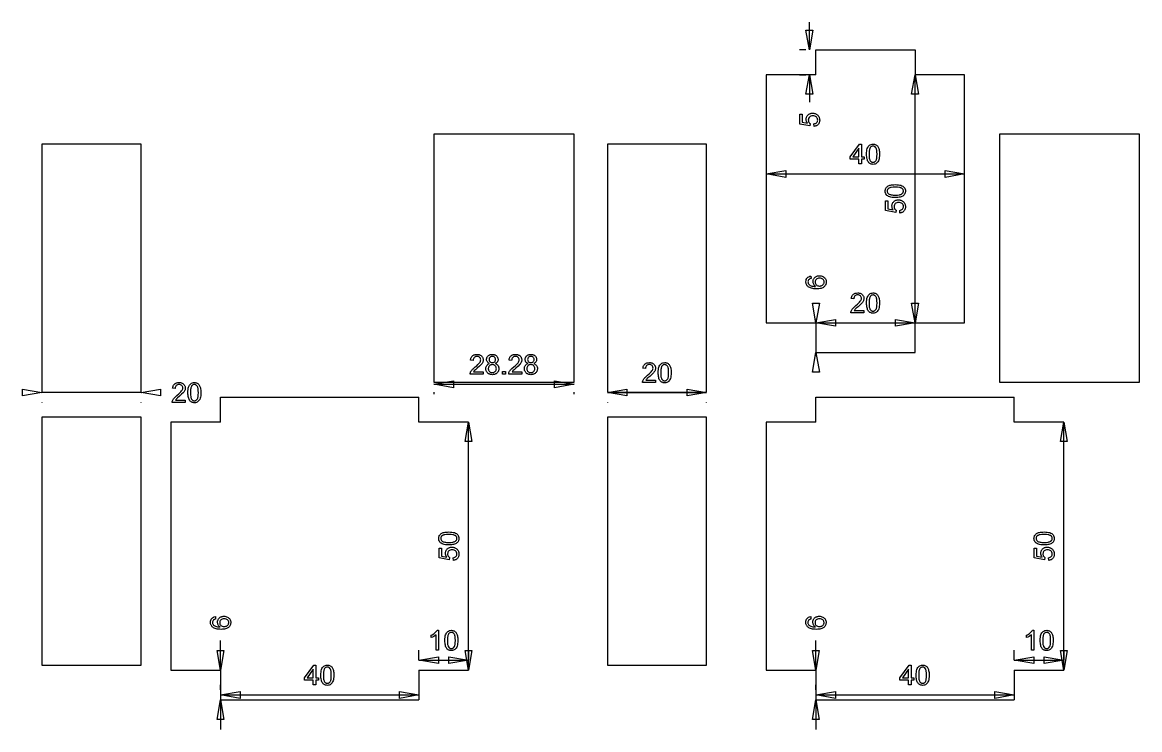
# Model space of a CAD drawing. Extents: x 0 to 410, y 20 to 291.
# Drawn here: x 0.1 to 225.3, y 148 to 290.5 of the extents above; entities that cross this region are included whole.
import ezdxf

# ---------------------------------------------------------------- set-up
doc = ezdxf.new("R2010")
doc.units = 0
doc.header["$LTSCALE"] = 10
doc.layers.add('Layer_1', color=7, linetype='CONTINUOUS')

msp = doc.modelspace()

# ---------------------------------------------------------------- linework, layer by layer
at = {"layer": 'Layer_1', "color": 7, "linetype": 'CONTINUOUS'}
for p, q in [((158.71, 285), (158.71, 290.55)), ((158, 285), (156.71, 285)), ((160, 280), (160, 285)), ((160, 285), (180, 285)), ((180, 285), (180, 280)), ((150, 280), (150, 230)), ((160, 280), (150, 280)), ((156.71, 280), (158, 280)), ((158.71, 280), (158.71, 274.45)), ((190, 280), (180, 280)), ((180, 230), (180, 280)), ((190, 230), (190, 280)), ((4, 266), (4, 216)), ((24, 266), (4, 266)), ((24, 216), (24, 266)), ((83, 268), (83, 218)), ((111.28, 268), (83, 268)), ((111.28, 218), (111.28, 268)), ((118, 266), (118, 216)), ((138, 266), (118, 266)), ((138, 216), (138, 266)), ((197, 268), (197, 218)), ((225.28, 268), (197, 268)), ((225.28, 218), (225.28, 268)), ((150, 260), (190, 260)), ((150, 230), (160, 230)), ((160, 230), (160, 224)), ((160, 230), (180, 230)), ((160.03, 230), (160.03, 230.63)), ((162.03, 230), (162, 230)), ((180, 230), (190, 230)), ((180, 224), (180, 230)), ((160, 224), (180, 224)), ((160.03, 224), (160.03, 223.37)), ((162, 224), (162.03, 224)), ((83, 218), (111.28, 218)), ((83, 217.61), (111.28, 217.61)), ((197, 218), (225.28, 218)), ((4, 215.94), (3.91, 215.94)), ((4, 216), (24, 216)), ((4, 214), (4, 213.94)), ((24, 215.94), (24.09, 215.94)), ((24, 213.94), (24, 214)), ((40, 210), (40, 215)), ((40, 215), (80, 215)), ((80, 210), (80, 215)), ((83, 216), (83, 215.61)), ((111.28, 215.61), (111.28, 216)), ((118, 216), (138, 216)), ((118, 215.96), (138, 215.96)), ((118, 214), (118, 213.96)), ((138, 213.96), (138, 214)), ((160, 210), (160, 215)), ((160, 215), (200, 215)), ((200, 210), (200, 215)), ((4, 211), (4, 161)), ((24, 211), (4, 211)), ((24, 161), (24, 211)), ((30, 210), (30, 160)), ((40, 210), (30, 210)), ((90, 210), (80, 210)), ((90, 160), (90, 210)), ((90, 160), (90, 210)), ((118, 211), (118, 161)), ((138, 211), (118, 211)), ((138, 161), (138, 211)), ((150, 210), (150, 160)), ((160, 210), (150, 210)), ((210, 210), (200, 210)), ((210, 160), (210, 210)), ((210, 160), (210, 210)), ((40, 160), (40, 166)), ((160, 160), (160, 166)), ((80, 162), (80, 164)), ((90, 164), (90, 162)), ((200, 162), (200, 164)), ((210, 164), (210, 162)), ((4, 161), (24, 161)), ((30, 160), (40, 160)), ((40, 160), (40, 154)), ((80, 162), (90, 162)), ((80, 160), (90, 160)), ((80, 160), (80, 154)), ((118, 161), (138, 161)), ((150, 160), (160, 160)), ((160, 160), (160, 154)), ((200, 162), (210, 162)), ((200, 160), (210, 160)), ((200, 160), (200, 154)), ((40, 156), (40, 157)), ((80, 157), (80, 156)), ((160, 156), (160, 157)), ((200, 157), (200, 156)), ((40, 155), (80, 155)), ((40, 154), (80, 154)), ((40, 154), (40, 148)), ((160, 155), (200, 155)), ((160, 154), (200, 154)), ((160, 154), (160, 148))]:
    msp.add_line(p, q, dxfattribs=at)
at = {"layer": 'Layer_1', "color": 7, "linetype": 'CONTINUOUS', "flags": 128}
for points in [[(158.71, 285), (158.02, 288.94), (159.41, 288.94), (158.71, 285)], [(158.71, 280), (159.41, 276.06), (158.02, 276.06), (158.71, 280)], [(180, 280), (180.69, 276.06), (179.31, 276.06), (180, 280)], [(159.66, 269.58), (159.62, 270.09), (159.8, 270.13), (159.95, 270.19), (160.08, 270.26), (160.19, 270.36), (160.27, 270.47), (160.33, 270.59), (160.36, 270.72), (160.38, 270.86), (160.36, 271.03), (160.31, 271.19), (160.23, 271.33), (160.11, 271.46), (159.96, 271.57), (159.8, 271.65), (159.61, 271.69), (159.4, 271.71), (159.2, 271.69), (159.02, 271.65), (158.87, 271.58), (158.74, 271.47), (158.63, 271.35), (158.55, 271.2), (158.51, 271.04), (158.49, 270.85), (158.5, 270.74), (158.52, 270.63), (158.55, 270.52), (158.6, 270.43), (158.66, 270.34), (158.73, 270.26), (158.8, 270.19), (158.88, 270.13), (158.82, 269.67), (156.77, 270.05), (156.77, 272.04), (157.24, 272.04), (157.24, 270.45), (158.31, 270.23), (158.2, 270.41), (158.12, 270.6), (158.08, 270.79), (158.06, 270.99), (158.07, 271.11), (158.08, 271.24), (158.11, 271.36), (158.15, 271.47), (158.2, 271.58), (158.26, 271.68), (158.34, 271.78), (158.42, 271.87), (158.52, 271.95), (158.62, 272.03), (158.72, 272.09), (158.84, 272.14), (158.96, 272.18), (159.08, 272.21), (159.22, 272.22), (159.36, 272.23), (159.49, 272.23), (159.62, 272.21), (159.74, 272.19), (159.86, 272.15), (159.98, 272.11), (160.09, 272.05), (160.19, 271.99), (160.29, 271.91), (160.41, 271.81), (160.51, 271.7), (160.59, 271.59), (160.66, 271.46), (160.71, 271.32), (160.75, 271.18), (160.77, 271.03), (160.78, 270.86), (160.76, 270.6), (160.74, 270.48), (160.7, 270.37), (160.66, 270.26), (160.61, 270.16), (160.55, 270.06), (160.47, 269.97), (160.4, 269.89), (160.31, 269.82), (160.22, 269.75), (160.12, 269.7), (160.01, 269.66), (159.9, 269.62), (159.79, 269.59), (159.66, 269.58)], [(168.7, 262), (168.7, 262.96), (166.96, 262.96), (166.96, 263.41), (168.79, 266), (169.19, 266), (169.19, 263.41), (169.73, 263.41), (169.73, 262.96), (169.19, 262.96), (169.19, 262), (168.7, 262)], [(170.23, 263.97), (170.24, 264.31), (170.27, 264.61), (170.31, 264.88), (170.38, 265.11), (170.46, 265.32), (170.56, 265.5), (170.68, 265.65), (170.81, 265.78), (170.96, 265.88), (171.14, 265.96), (171.33, 266), (171.54, 266.02), (171.69, 266.01), (171.84, 265.98), (171.97, 265.94), (172.1, 265.89), (172.22, 265.81), (172.32, 265.73), (172.42, 265.63), (172.5, 265.51), (172.58, 265.38), (172.64, 265.24), (172.7, 265.09), (172.75, 264.92), (172.79, 264.73), (172.82, 264.51), (172.83, 264.25), (172.84, 263.97), (172.83, 263.64), (172.8, 263.34), (172.76, 263.07), (172.7, 262.84), (172.61, 262.63), (172.52, 262.45), (172.4, 262.3), (172.26, 262.17), (172.11, 262.06), (171.94, 261.99), (171.75, 261.95), (171.54, 261.93), (171.4, 261.94), (171.26, 261.96), (171.14, 261.99), (171.02, 262.04), (170.91, 262.09), (170.81, 262.17), (170.71, 262.25), (170.63, 262.35), (170.53, 262.48), (170.45, 262.64), (170.39, 262.81), (170.33, 263), (170.29, 263.22), (170.26, 263.45), (170.24, 263.7), (170.23, 263.97)], [(168.7, 263.41), (168.7, 265.21), (167.45, 263.41), (168.7, 263.41)], [(170.74, 263.97), (170.75, 263.52), (170.79, 263.15), (170.83, 263), (170.87, 262.87), (170.91, 262.75), (170.97, 262.66), (171.09, 262.52), (171.16, 262.46), (171.22, 262.42), (171.3, 262.38), (171.37, 262.36), (171.45, 262.34), (171.54, 262.34), (171.62, 262.34), (171.7, 262.36), (171.77, 262.38), (171.85, 262.42), (171.92, 262.46), (171.98, 262.52), (172.11, 262.66), (172.16, 262.76), (172.21, 262.87), (172.25, 263), (172.28, 263.15), (172.32, 263.52), (172.34, 263.97), (172.32, 264.43), (172.28, 264.79), (172.25, 264.95), (172.21, 265.08), (172.16, 265.19), (172.11, 265.29), (171.98, 265.43), (171.92, 265.48), (171.85, 265.53), (171.77, 265.56), (171.7, 265.59), (171.61, 265.6), (171.53, 265.61), (171.37, 265.59), (171.23, 265.54), (171.1, 265.45), (170.99, 265.32), (170.93, 265.22), (170.88, 265.1), (170.84, 264.96), (170.8, 264.8), (170.77, 264.62), (170.75, 264.43), (170.74, 263.97)], [(150, 260), (153.94, 260.69), (153.94, 259.31), (150, 260)], [(190, 260), (186.06, 259.31), (186.06, 260.69), (190, 260)], [(176.03, 255.23), (175.69, 255.24), (175.39, 255.27), (175.12, 255.31), (174.89, 255.38), (174.68, 255.46), (174.5, 255.56), (174.35, 255.68), (174.22, 255.81), (174.12, 255.96), (174.04, 256.14), (174, 256.33), (173.98, 256.54), (173.99, 256.69), (174.02, 256.84), (174.06, 256.97), (174.11, 257.1), (174.19, 257.22), (174.27, 257.32), (174.37, 257.42), (174.49, 257.5), (174.62, 257.58), (174.76, 257.64), (174.91, 257.7), (175.08, 257.75), (175.27, 257.79), (175.49, 257.82), (175.75, 257.83), (176.03, 257.84), (176.36, 257.83), (176.66, 257.8), (176.93, 257.76), (177.16, 257.7), (177.37, 257.61), (177.55, 257.52), (177.7, 257.4), (177.83, 257.26), (177.94, 257.11), (178.01, 256.94), (178.05, 256.75), (178.07, 256.54), (178.06, 256.4), (178.04, 256.26), (178.01, 256.14), (177.96, 256.02), (177.91, 255.91), (177.83, 255.81), (177.75, 255.71), (177.65, 255.63), (177.52, 255.53), (177.36, 255.45), (177.19, 255.39), (177, 255.33), (176.78, 255.29), (176.55, 255.26), (176.3, 255.24), (176.03, 255.23)], [(176.03, 255.74), (176.48, 255.75), (176.85, 255.79), (177, 255.83), (177.13, 255.87), (177.25, 255.91), (177.34, 255.97), (177.48, 256.09), (177.54, 256.16), (177.58, 256.22), (177.62, 256.3), (177.64, 256.37), (177.66, 256.45), (177.66, 256.54), (177.66, 256.62), (177.64, 256.7), (177.62, 256.77), (177.58, 256.85), (177.54, 256.92), (177.48, 256.98), (177.34, 257.11), (177.24, 257.16), (177.13, 257.21), (177, 257.25), (176.85, 257.28), (176.48, 257.32), (176.03, 257.34), (175.57, 257.32), (175.21, 257.28), (175.05, 257.25), (174.92, 257.21), (174.81, 257.16), (174.71, 257.11), (174.57, 256.98), (174.52, 256.92), (174.47, 256.85), (174.44, 256.77), (174.41, 256.7), (174.4, 256.61), (174.39, 256.53), (174.41, 256.37), (174.46, 256.23), (174.55, 256.1), (174.68, 255.99), (174.78, 255.93), (174.9, 255.88), (175.04, 255.84), (175.2, 255.8), (175.38, 255.77), (175.57, 255.75), (176.03, 255.74)], [(176.95, 252.12), (176.91, 252.64), (177.09, 252.68), (177.24, 252.73), (177.37, 252.81), (177.47, 252.91), (177.56, 253.02), (177.62, 253.14), (177.65, 253.27), (177.66, 253.41), (177.65, 253.58), (177.6, 253.74), (177.51, 253.88), (177.4, 254.01), (177.25, 254.12), (177.09, 254.19), (176.9, 254.24), (176.69, 254.26), (176.49, 254.24), (176.31, 254.2), (176.16, 254.12), (176.02, 254.02), (175.92, 253.89), (175.84, 253.75), (175.8, 253.58), (175.78, 253.4), (175.79, 253.29), (175.81, 253.18), (175.84, 253.07), (175.89, 252.97), (175.95, 252.88), (176.01, 252.8), (176.09, 252.73), (176.17, 252.67), (176.11, 252.21), (174.05, 252.6), (174.05, 254.59), (174.52, 254.59), (174.52, 252.99), (175.6, 252.78), (175.49, 252.96), (175.41, 253.15), (175.36, 253.34), (175.35, 253.53), (175.35, 253.66), (175.37, 253.78), (175.4, 253.9), (175.44, 254.02), (175.49, 254.12), (175.55, 254.23), (175.63, 254.32), (175.71, 254.42), (175.8, 254.5), (175.91, 254.57), (176.01, 254.64), (176.13, 254.69), (176.25, 254.73), (176.37, 254.75), (176.5, 254.77), (176.64, 254.78), (176.78, 254.77), (176.91, 254.76), (177.03, 254.73), (177.15, 254.7), (177.27, 254.65), (177.38, 254.6), (177.48, 254.53), (177.58, 254.46), (177.7, 254.36), (177.8, 254.25), (177.88, 254.13), (177.95, 254), (178, 253.87), (178.04, 253.72), (178.06, 253.57), (178.07, 253.41), (178.05, 253.15), (178.03, 253.03), (177.99, 252.91), (177.95, 252.81), (177.9, 252.7), (177.83, 252.61), (177.76, 252.52), (177.68, 252.44), (177.6, 252.36), (177.51, 252.3), (177.41, 252.25), (177.3, 252.2), (177.19, 252.17), (177.08, 252.14), (176.95, 252.12)], [(159.01, 239.41), (159.05, 238.93), (158.91, 238.89), (158.8, 238.85), (158.7, 238.8), (158.63, 238.74), (158.54, 238.63), (158.47, 238.52), (158.43, 238.39), (158.42, 238.25), (158.43, 238.13), (158.45, 238.03), (158.49, 237.93), (158.55, 237.84), (158.64, 237.73), (158.76, 237.63), (158.89, 237.54), (159.04, 237.47), (159.22, 237.41), (159.44, 237.37), (159.69, 237.34), (159.97, 237.33), (159.84, 237.43), (159.73, 237.53), (159.64, 237.64), (159.57, 237.77), (159.51, 237.9), (159.47, 238.03), (159.44, 238.16), (159.44, 238.3), (159.44, 238.42), (159.46, 238.54), (159.49, 238.65), (159.53, 238.76), (159.58, 238.86), (159.64, 238.96), (159.71, 239.05), (159.8, 239.14), (159.89, 239.22), (159.99, 239.29), (160.1, 239.35), (160.21, 239.4), (160.33, 239.44), (160.46, 239.46), (160.59, 239.48), (160.73, 239.48), (160.92, 239.47), (161.1, 239.44), (161.27, 239.39), (161.43, 239.32), (161.58, 239.23), (161.72, 239.13), (161.83, 239.01), (161.93, 238.88), (162, 238.73), (162.06, 238.57), (162.09, 238.41), (162.1, 238.23), (162.09, 238.08), (162.07, 237.94), (162.04, 237.8), (161.99, 237.67), (161.92, 237.55), (161.85, 237.44), (161.75, 237.33), (161.65, 237.23), (161.53, 237.14), (161.39, 237.06), (161.23, 236.99), (161.05, 236.94), (160.86, 236.9), (160.64, 236.87), (160.41, 236.85), (160.16, 236.84), (159.88, 236.85), (159.62, 236.87), (159.38, 236.9), (159.16, 236.95), (158.96, 237.01), (158.78, 237.08), (158.62, 237.17), (158.47, 237.27), (158.37, 237.37), (158.27, 237.47), (158.19, 237.59), (158.13, 237.71), (158.08, 237.84), (158.04, 237.98), (158.02, 238.12), (158.02, 238.28), (158.03, 238.5), (158.08, 238.71), (158.16, 238.89), (158.28, 239.05), (158.42, 239.19), (158.6, 239.29), (158.79, 239.37), (159.01, 239.41)], [(160.74, 237.41), (160.86, 237.41), (160.98, 237.44), (161.1, 237.47), (161.22, 237.52), (161.33, 237.58), (161.43, 237.65), (161.51, 237.73), (161.57, 237.82), (161.63, 237.92), (161.67, 238.02), (161.69, 238.12), (161.7, 238.22), (161.68, 238.37), (161.63, 238.51), (161.55, 238.64), (161.44, 238.76), (161.31, 238.86), (161.15, 238.93), (160.97, 238.97), (160.76, 238.98), (160.57, 238.97), (160.39, 238.93), (160.24, 238.86), (160.11, 238.76), (160, 238.64), (159.93, 238.51), (159.89, 238.37), (159.87, 238.2), (159.89, 238.04), (159.93, 237.9), (160, 237.76), (160.11, 237.64), (160.24, 237.54), (160.39, 237.47), (160.55, 237.42), (160.74, 237.41)], [(169.71, 232.47), (169.71, 232), (167.06, 232), (167.07, 232.17), (167.12, 232.34), (167.18, 232.48), (167.25, 232.61), (167.34, 232.74), (167.44, 232.87), (167.57, 233.01), (167.71, 233.16), (168.08, 233.48), (168.38, 233.73), (168.63, 233.96), (168.82, 234.16), (168.97, 234.33), (169.07, 234.48), (169.14, 234.63), (169.18, 234.78), (169.2, 234.92), (169.18, 235.06), (169.14, 235.19), (169.08, 235.3), (168.99, 235.41), (168.87, 235.5), (168.75, 235.56), (168.6, 235.6), (168.44, 235.61), (168.27, 235.6), (168.12, 235.56), (167.99, 235.49), (167.87, 235.4), (167.78, 235.28), (167.71, 235.14), (167.67, 234.99), (167.66, 234.81), (167.15, 234.86), (167.17, 235), (167.2, 235.13), (167.23, 235.25), (167.28, 235.36), (167.33, 235.46), (167.39, 235.56), (167.46, 235.64), (167.54, 235.72), (167.63, 235.79), (167.73, 235.85), (167.83, 235.9), (167.94, 235.94), (168.06, 235.97), (168.18, 236), (168.45, 236.02), (168.59, 236.01), (168.73, 236), (168.85, 235.97), (168.97, 235.94), (169.08, 235.89), (169.18, 235.84), (169.28, 235.77), (169.36, 235.7), (169.44, 235.61), (169.51, 235.53), (169.57, 235.44), (169.62, 235.34), (169.65, 235.24), (169.68, 235.13), (169.69, 235.02), (169.7, 234.91), (169.69, 234.79), (169.68, 234.67), (169.64, 234.55), (169.6, 234.43), (169.54, 234.32), (169.47, 234.2), (169.38, 234.07), (169.28, 233.95), (168.97, 233.64), (168.52, 233.24), (168.16, 232.93), (167.95, 232.74), (167.84, 232.61), (167.74, 232.47), (169.71, 232.47)], [(170.23, 233.97), (170.24, 234.31), (170.27, 234.61), (170.31, 234.88), (170.38, 235.11), (170.46, 235.32), (170.56, 235.5), (170.68, 235.65), (170.81, 235.78), (170.96, 235.88), (171.14, 235.96), (171.33, 236), (171.54, 236.02), (171.69, 236.01), (171.84, 235.98), (171.97, 235.94), (172.1, 235.89), (172.22, 235.81), (172.32, 235.73), (172.42, 235.63), (172.5, 235.51), (172.58, 235.38), (172.64, 235.24), (172.7, 235.09), (172.75, 234.92), (172.79, 234.73), (172.82, 234.51), (172.83, 234.25), (172.84, 233.97), (172.83, 233.64), (172.8, 233.34), (172.76, 233.07), (172.7, 232.84), (172.61, 232.63), (172.52, 232.45), (172.4, 232.3), (172.26, 232.17), (172.11, 232.06), (171.94, 231.99), (171.75, 231.95), (171.54, 231.93), (171.4, 231.94), (171.26, 231.96), (171.14, 231.99), (171.02, 232.04), (170.91, 232.09), (170.81, 232.17), (170.71, 232.25), (170.63, 232.35), (170.53, 232.48), (170.45, 232.64), (170.39, 232.81), (170.33, 233), (170.29, 233.22), (170.26, 233.45), (170.24, 233.7), (170.23, 233.97)], [(170.74, 233.97), (170.75, 233.52), (170.79, 233.15), (170.83, 233), (170.87, 232.87), (170.91, 232.75), (170.97, 232.66), (171.09, 232.52), (171.16, 232.46), (171.22, 232.42), (171.3, 232.38), (171.37, 232.36), (171.45, 232.34), (171.54, 232.34), (171.62, 232.34), (171.7, 232.36), (171.77, 232.38), (171.85, 232.42), (171.92, 232.46), (171.98, 232.52), (172.11, 232.66), (172.16, 232.76), (172.21, 232.87), (172.25, 233), (172.28, 233.15), (172.32, 233.52), (172.34, 233.97), (172.32, 234.43), (172.28, 234.79), (172.25, 234.95), (172.21, 235.08), (172.16, 235.19), (172.11, 235.29), (171.98, 235.43), (171.92, 235.48), (171.85, 235.53), (171.77, 235.56), (171.7, 235.59), (171.61, 235.6), (171.53, 235.61), (171.37, 235.59), (171.23, 235.54), (171.1, 235.45), (170.99, 235.32), (170.93, 235.22), (170.88, 235.1), (170.84, 234.96), (170.8, 234.8), (170.77, 234.62), (170.75, 234.43), (170.74, 233.97)], [(160.03, 230), (159.34, 233.94), (160.73, 233.94), (160.03, 230)], [(180, 230), (179.31, 233.94), (180.69, 233.94), (180, 230)], [(160, 230), (163.94, 230.69), (163.94, 229.31), (160, 230)], [(180, 230), (176.06, 229.31), (176.06, 230.69), (180, 230)], [(92.96, 220.08), (92.96, 219.61), (90.32, 219.61), (90.33, 219.79), (90.37, 219.95), (90.43, 220.09), (90.51, 220.22), (90.59, 220.35), (90.7, 220.49), (90.82, 220.62), (90.97, 220.77), (91.34, 221.09), (91.64, 221.35), (91.89, 221.57), (92.08, 221.77), (92.22, 221.94), (92.32, 222.09), (92.39, 222.24), (92.44, 222.39), (92.45, 222.53), (92.44, 222.67), (92.4, 222.8), (92.33, 222.92), (92.24, 223.02), (92.13, 223.11), (92, 223.17), (91.86, 223.21), (91.7, 223.22), (91.53, 223.21), (91.38, 223.17), (91.25, 223.1), (91.13, 223.01), (91.04, 222.89), (90.97, 222.76), (90.93, 222.6), (90.91, 222.42), (90.41, 222.47), (90.43, 222.61), (90.45, 222.74), (90.49, 222.86), (90.53, 222.97), (90.59, 223.07), (90.65, 223.17), (90.72, 223.25), (90.8, 223.33), (90.89, 223.4), (90.98, 223.46), (91.09, 223.51), (91.2, 223.56), (91.31, 223.59), (91.44, 223.61), (91.71, 223.63), (91.85, 223.62), (91.98, 223.61), (92.11, 223.58), (92.22, 223.55), (92.33, 223.5), (92.44, 223.45), (92.53, 223.38), (92.62, 223.31), (92.7, 223.23), (92.77, 223.14), (92.82, 223.05), (92.87, 222.95), (92.91, 222.85), (92.93, 222.75), (92.95, 222.63), (92.96, 222.52), (92.95, 222.4), (92.93, 222.28), (92.9, 222.16), (92.86, 222.05), (92.8, 221.93), (92.73, 221.81), (92.64, 221.68), (92.53, 221.56), (92.23, 221.25), (91.77, 220.85), (91.41, 220.54), (91.21, 220.35), (91.09, 220.22), (91, 220.08), (92.96, 220.08)], [(94.24, 221.78), (94.1, 221.84), (93.98, 221.92), (93.87, 222), (93.79, 222.1), (93.73, 222.21), (93.68, 222.33), (93.65, 222.46), (93.64, 222.6), (93.65, 222.7), (93.66, 222.81), (93.69, 222.91), (93.72, 223), (93.77, 223.09), (93.82, 223.17), (93.88, 223.26), (93.96, 223.33), (94.04, 223.4), (94.13, 223.46), (94.22, 223.51), (94.32, 223.55), (94.43, 223.59), (94.54, 223.61), (94.79, 223.63), (95.04, 223.61), (95.16, 223.59), (95.26, 223.55), (95.37, 223.51), (95.46, 223.46), (95.55, 223.4), (95.64, 223.32), (95.71, 223.25), (95.77, 223.16), (95.83, 223.08), (95.87, 222.99), (95.91, 222.89), (95.93, 222.79), (95.95, 222.69), (95.95, 222.58), (95.95, 222.45), (95.92, 222.32), (95.87, 222.21), (95.81, 222.1), (95.73, 222), (95.62, 221.92), (95.5, 221.84), (95.37, 221.78), (95.54, 221.71), (95.69, 221.62), (95.82, 221.52), (95.93, 221.39), (96.01, 221.25), (96.07, 221.1), (96.11, 220.93), (96.12, 220.76), (96.11, 220.63), (96.1, 220.51), (96.07, 220.39), (96.03, 220.28), (95.98, 220.18), (95.91, 220.08), (95.84, 219.98), (95.76, 219.89), (95.66, 219.81), (95.56, 219.74), (95.45, 219.68), (95.34, 219.63), (95.21, 219.59), (95.08, 219.57), (94.94, 219.55), (94.8, 219.54), (94.66, 219.55), (94.52, 219.57), (94.39, 219.59), (94.27, 219.63), (94.15, 219.68), (94.04, 219.74), (93.94, 219.81), (93.85, 219.9), (93.76, 219.99), (93.69, 220.08), (93.62, 220.18), (93.57, 220.29), (93.53, 220.4), (93.51, 220.52), (93.49, 220.64), (93.48, 220.77), (93.49, 220.96), (93.53, 221.13), (93.59, 221.28), (93.68, 221.42), (93.79, 221.54), (93.92, 221.64), (94.07, 221.72), (94.24, 221.78)], [(94.15, 222.61), (94.16, 222.48), (94.19, 222.36), (94.25, 222.25), (94.33, 222.15), (94.43, 222.07), (94.54, 222.02), (94.66, 221.98), (94.8, 221.97), (94.94, 221.98), (95.06, 222.01), (95.17, 222.07), (95.27, 222.15), (95.35, 222.24), (95.4, 222.35), (95.44, 222.46), (95.45, 222.59), (95.44, 222.72), (95.4, 222.84), (95.34, 222.94), (95.26, 223.04), (95.16, 223.12), (95.05, 223.18), (94.93, 223.21), (94.8, 223.23), (94.66, 223.21), (94.54, 223.18), (94.43, 223.12), (94.33, 223.05), (94.25, 222.95), (94.19, 222.85), (94.16, 222.74), (94.15, 222.61)], [(100.73, 220.08), (100.73, 219.61), (98.09, 219.61), (98.1, 219.79), (98.14, 219.95), (98.2, 220.09), (98.27, 220.22), (98.36, 220.35), (98.47, 220.49), (98.59, 220.62), (98.74, 220.77), (99.11, 221.09), (99.41, 221.35), (99.66, 221.57), (99.85, 221.77), (99.99, 221.94), (100.09, 222.09), (100.16, 222.24), (100.2, 222.39), (100.22, 222.53), (100.21, 222.67), (100.17, 222.8), (100.1, 222.92), (100.01, 223.02), (99.9, 223.11), (99.77, 223.17), (99.63, 223.21), (99.47, 223.22), (99.3, 223.21), (99.15, 223.17), (99.01, 223.1), (98.9, 223.01), (98.81, 222.89), (98.74, 222.76), (98.7, 222.6), (98.68, 222.42), (98.18, 222.47), (98.2, 222.61), (98.22, 222.74), (98.26, 222.86), (98.3, 222.97), (98.35, 223.07), (98.42, 223.17), (98.49, 223.25), (98.57, 223.33), (98.66, 223.4), (98.75, 223.46), (98.85, 223.51), (98.96, 223.56), (99.08, 223.59), (99.21, 223.61), (99.48, 223.63), (99.62, 223.62), (99.75, 223.61), (99.87, 223.58), (99.99, 223.55), (100.1, 223.5), (100.21, 223.45), (100.3, 223.38), (100.39, 223.31), (100.47, 223.23), (100.54, 223.14), (100.59, 223.05), (100.64, 222.95), (100.68, 222.85), (100.7, 222.75), (100.72, 222.63), (100.72, 222.52), (100.72, 222.4), (100.7, 222.28), (100.67, 222.16), (100.63, 222.05), (100.57, 221.93), (100.5, 221.81), (100.41, 221.68), (100.3, 221.56), (100, 221.25), (99.54, 220.85), (99.18, 220.54), (98.97, 220.35), (98.86, 220.22), (98.77, 220.08), (100.73, 220.08)], [(102.01, 221.78), (101.87, 221.84), (101.75, 221.92), (101.64, 222), (101.56, 222.1), (101.49, 222.21), (101.45, 222.33), (101.42, 222.46), (101.41, 222.6), (101.42, 222.7), (101.43, 222.81), (101.46, 222.91), (101.49, 223), (101.53, 223.09), (101.59, 223.17), (101.65, 223.26), (101.73, 223.33), (101.81, 223.4), (101.9, 223.46), (101.99, 223.51), (102.09, 223.55), (102.2, 223.59), (102.31, 223.61), (102.56, 223.63), (102.81, 223.61), (102.92, 223.59), (103.03, 223.55), (103.14, 223.51), (103.23, 223.46), (103.32, 223.4), (103.4, 223.32), (103.48, 223.25), (103.54, 223.16), (103.6, 223.08), (103.64, 222.99), (103.68, 222.89), (103.7, 222.79), (103.72, 222.69), (103.72, 222.58), (103.71, 222.45), (103.69, 222.32), (103.64, 222.21), (103.58, 222.1), (103.49, 222), (103.39, 221.92), (103.27, 221.84), (103.13, 221.78), (103.31, 221.71), (103.46, 221.62), (103.59, 221.52), (103.69, 221.39), (103.78, 221.25), (103.84, 221.1), (103.87, 220.93), (103.89, 220.76), (103.88, 220.63), (103.86, 220.51), (103.84, 220.39), (103.8, 220.28), (103.74, 220.18), (103.68, 220.08), (103.61, 219.98), (103.52, 219.89), (103.43, 219.81), (103.33, 219.74), (103.22, 219.68), (103.1, 219.63), (102.98, 219.59), (102.85, 219.57), (102.71, 219.55), (102.57, 219.54), (102.42, 219.55), (102.29, 219.57), (102.16, 219.59), (102.03, 219.63), (101.92, 219.68), (101.81, 219.74), (101.71, 219.81), (101.61, 219.9), (101.53, 219.99), (101.45, 220.08), (101.39, 220.18), (101.34, 220.29), (101.3, 220.4), (101.27, 220.52), (101.26, 220.64), (101.25, 220.77), (101.26, 220.96), (101.3, 221.13), (101.36, 221.28), (101.45, 221.42), (101.56, 221.54), (101.69, 221.64), (101.84, 221.72), (102.01, 221.78)], [(101.91, 222.61), (101.92, 222.48), (101.96, 222.36), (102.02, 222.25), (102.1, 222.15), (102.19, 222.07), (102.31, 222.02), (102.43, 221.98), (102.57, 221.97), (102.71, 221.98), (102.83, 222.01), (102.94, 222.07), (103.04, 222.15), (103.12, 222.24), (103.17, 222.35), (103.21, 222.46), (103.22, 222.59), (103.21, 222.72), (103.17, 222.84), (103.11, 222.94), (103.03, 223.04), (102.93, 223.12), (102.82, 223.18), (102.7, 223.21), (102.57, 223.23), (102.43, 223.21), (102.31, 223.18), (102.2, 223.12), (102.1, 223.05), (102.02, 222.95), (101.96, 222.85), (101.93, 222.74), (101.91, 222.61)], [(160.03, 224), (160.73, 220.06), (159.34, 220.06), (160.03, 224)], [(93.99, 220.77), (93.99, 220.66), (94.01, 220.56), (94.04, 220.46), (94.09, 220.36), (94.14, 220.27), (94.21, 220.19), (94.29, 220.12), (94.38, 220.06), (94.48, 220.01), (94.59, 219.98), (94.69, 219.96), (94.81, 219.95), (94.97, 219.96), (95.13, 220), (95.26, 220.08), (95.39, 220.17), (95.49, 220.3), (95.56, 220.43), (95.6, 220.58), (95.62, 220.75), (95.6, 220.92), (95.56, 221.07), (95.48, 221.21), (95.38, 221.34), (95.25, 221.44), (95.11, 221.51), (94.96, 221.55), (94.79, 221.57), (94.62, 221.55), (94.47, 221.51), (94.34, 221.44), (94.22, 221.34), (94.12, 221.22), (94.04, 221.08), (94, 220.93), (93.99, 220.77)], [(101.76, 220.77), (101.76, 220.66), (101.78, 220.56), (101.81, 220.46), (101.85, 220.36), (101.91, 220.27), (101.98, 220.19), (102.06, 220.12), (102.15, 220.06), (102.25, 220.01), (102.35, 219.98), (102.46, 219.96), (102.57, 219.95), (102.74, 219.96), (102.9, 220), (103.03, 220.08), (103.16, 220.17), (103.26, 220.3), (103.33, 220.43), (103.37, 220.58), (103.38, 220.75), (103.37, 220.92), (103.33, 221.07), (103.25, 221.21), (103.15, 221.34), (103.02, 221.44), (102.88, 221.51), (102.73, 221.55), (102.56, 221.57), (102.39, 221.55), (102.24, 221.51), (102.1, 221.44), (101.98, 221.34), (101.88, 221.22), (101.81, 221.08), (101.77, 220.93), (101.76, 220.77)], [(127.71, 218.43), (127.71, 217.96), (125.06, 217.96), (125.07, 218.13), (125.12, 218.3), (125.18, 218.44), (125.25, 218.57), (125.34, 218.7), (125.44, 218.83), (125.57, 218.97), (125.71, 219.12), (126.08, 219.44), (126.38, 219.69), (126.63, 219.92), (126.82, 220.12), (126.97, 220.29), (127.07, 220.44), (127.14, 220.59), (127.18, 220.74), (127.2, 220.88), (127.18, 221.02), (127.14, 221.15), (127.08, 221.26), (126.99, 221.37), (126.87, 221.46), (126.75, 221.52), (126.6, 221.56), (126.44, 221.57), (126.27, 221.56), (126.12, 221.52), (125.99, 221.45), (125.87, 221.36), (125.78, 221.24), (125.71, 221.1), (125.67, 220.95), (125.66, 220.77), (125.15, 220.82), (125.17, 220.96), (125.2, 221.09), (125.23, 221.21), (125.28, 221.32), (125.33, 221.42), (125.39, 221.52), (125.46, 221.6), (125.54, 221.68), (125.63, 221.75), (125.73, 221.81), (125.83, 221.86), (125.94, 221.9), (126.06, 221.93), (126.18, 221.96), (126.45, 221.98), (126.59, 221.97), (126.73, 221.96), (126.85, 221.93), (126.97, 221.9), (127.08, 221.85), (127.18, 221.8), (127.28, 221.73), (127.36, 221.66), (127.44, 221.58), (127.51, 221.49), (127.57, 221.4), (127.62, 221.3), (127.65, 221.2), (127.68, 221.09), (127.69, 220.98), (127.7, 220.87), (127.69, 220.75), (127.68, 220.63), (127.64, 220.51), (127.6, 220.39), (127.54, 220.28), (127.47, 220.16), (127.38, 220.03), (127.28, 219.91), (126.97, 219.6), (126.52, 219.2), (126.16, 218.89), (125.95, 218.7), (125.84, 218.57), (125.74, 218.43), (127.71, 218.43)], [(128.23, 219.93), (128.24, 220.27), (128.27, 220.57), (128.31, 220.84), (128.38, 221.07), (128.46, 221.28), (128.56, 221.46), (128.68, 221.61), (128.81, 221.74), (128.96, 221.84), (129.14, 221.92), (129.33, 221.96), (129.54, 221.98), (129.69, 221.97), (129.84, 221.94), (129.97, 221.9), (130.1, 221.85), (130.22, 221.77), (130.32, 221.69), (130.42, 221.59), (130.5, 221.47), (130.58, 221.34), (130.64, 221.2), (130.7, 221.05), (130.75, 220.88), (130.79, 220.69), (130.82, 220.47), (130.83, 220.21), (130.84, 219.93), (130.83, 219.6), (130.8, 219.3), (130.76, 219.03), (130.7, 218.8), (130.61, 218.59), (130.52, 218.41), (130.4, 218.26), (130.26, 218.13), (130.11, 218.02), (129.94, 217.95), (129.75, 217.91), (129.54, 217.89), (129.4, 217.9), (129.26, 217.92), (129.14, 217.95), (129.02, 218), (128.91, 218.05), (128.81, 218.13), (128.71, 218.21), (128.63, 218.31), (128.53, 218.44), (128.45, 218.6), (128.39, 218.77), (128.33, 218.96), (128.29, 219.18), (128.26, 219.41), (128.24, 219.66), (128.23, 219.93)], [(128.74, 219.93), (128.75, 219.48), (128.79, 219.11), (128.83, 218.96), (128.87, 218.83), (128.91, 218.71), (128.97, 218.62), (129.09, 218.48), (129.16, 218.42), (129.22, 218.38), (129.3, 218.34), (129.37, 218.32), (129.45, 218.3), (129.54, 218.3), (129.62, 218.3), (129.7, 218.32), (129.77, 218.34), (129.85, 218.38), (129.92, 218.42), (129.98, 218.48), (130.11, 218.62), (130.16, 218.72), (130.21, 218.83), (130.25, 218.96), (130.28, 219.11), (130.32, 219.48), (130.34, 219.93), (130.32, 220.39), (130.28, 220.75), (130.25, 220.91), (130.21, 221.04), (130.16, 221.15), (130.11, 221.25), (129.98, 221.39), (129.92, 221.44), (129.85, 221.49), (129.77, 221.52), (129.7, 221.55), (129.61, 221.56), (129.53, 221.57), (129.37, 221.55), (129.23, 221.5), (129.1, 221.41), (128.99, 221.28), (128.93, 221.18), (128.88, 221.06), (128.84, 220.92), (128.8, 220.76), (128.77, 220.58), (128.75, 220.39), (128.74, 219.93)], [(96.87, 219.61), (96.87, 220.17), (97.43, 220.17), (97.43, 219.61), (96.87, 219.61)], [(4, 215.94), (0.06, 215.25), (0.06, 216.63), (4, 215.94)], [(24, 215.94), (27.94, 216.63), (27.94, 215.25), (24, 215.94)], [(32.91, 214.41), (32.91, 213.94), (30.26, 213.94), (30.27, 214.11), (30.32, 214.28), (30.38, 214.42), (30.45, 214.55), (30.54, 214.68), (30.64, 214.81), (30.77, 214.95), (30.91, 215.1), (31.29, 215.42), (31.59, 215.67), (31.83, 215.9), (32.03, 216.1), (32.17, 216.27), (32.27, 216.42), (32.34, 216.57), (32.38, 216.72), (32.4, 216.86), (32.38, 217), (32.34, 217.13), (32.28, 217.24), (32.19, 217.35), (32.07, 217.44), (31.95, 217.5), (31.8, 217.54), (31.64, 217.55), (31.47, 217.54), (31.32, 217.5), (31.19, 217.43), (31.08, 217.34), (30.98, 217.22), (30.92, 217.08), (30.87, 216.93), (30.86, 216.75), (30.35, 216.8), (30.37, 216.94), (30.4, 217.07), (30.43, 217.19), (30.48, 217.3), (30.53, 217.4), (30.59, 217.5), (30.67, 217.58), (30.75, 217.66), (30.83, 217.73), (30.93, 217.79), (31.03, 217.84), (31.14, 217.88), (31.26, 217.92), (31.38, 217.94), (31.65, 217.96), (31.79, 217.95), (31.93, 217.94), (32.05, 217.91), (32.17, 217.88), (32.28, 217.83), (32.38, 217.78), (32.48, 217.71), (32.57, 217.64), (32.64, 217.56), (32.71, 217.47), (32.77, 217.38), (32.82, 217.28), (32.85, 217.18), (32.88, 217.07), (32.9, 216.96), (32.9, 216.85), (32.89, 216.73), (32.88, 216.61), (32.85, 216.49), (32.8, 216.37), (32.75, 216.26), (32.67, 216.14), (32.58, 216.01), (32.48, 215.89), (32.17, 215.58), (31.72, 215.18), (31.36, 214.87), (31.15, 214.68), (31.04, 214.55), (30.94, 214.41), (32.91, 214.41)], [(33.43, 215.91), (33.44, 216.25), (33.47, 216.55), (33.51, 216.82), (33.58, 217.05), (33.66, 217.26), (33.76, 217.44), (33.88, 217.59), (34.01, 217.72), (34.17, 217.82), (34.34, 217.9), (34.53, 217.94), (34.74, 217.96), (34.89, 217.95), (35.04, 217.92), (35.18, 217.88), (35.3, 217.83), (35.42, 217.76), (35.52, 217.67), (35.62, 217.57), (35.7, 217.45), (35.78, 217.32), (35.84, 217.18), (35.9, 217.03), (35.95, 216.86), (35.99, 216.67), (36.02, 216.45), (36.04, 216.2), (36.04, 215.91), (36.03, 215.58), (36.01, 215.28), (35.96, 215.01), (35.9, 214.78), (35.82, 214.57), (35.72, 214.39), (35.6, 214.24), (35.46, 214.11), (35.31, 214), (35.14, 213.93), (34.95, 213.89), (34.74, 213.87), (34.6, 213.88), (34.46, 213.9), (34.34, 213.93), (34.22, 213.98), (34.11, 214.03), (34.01, 214.11), (33.91, 214.19), (33.83, 214.29), (33.74, 214.42), (33.66, 214.58), (33.59, 214.75), (33.53, 214.94), (33.49, 215.16), (33.46, 215.39), (33.44, 215.64), (33.43, 215.91)], [(33.94, 215.91), (33.95, 215.46), (34, 215.09), (34.03, 214.94), (34.07, 214.81), (34.11, 214.69), (34.17, 214.6), (34.29, 214.46), (34.36, 214.4), (34.43, 214.36), (34.5, 214.32), (34.57, 214.3), (34.65, 214.28), (34.74, 214.28), (34.82, 214.28), (34.9, 214.3), (34.98, 214.32), (35.05, 214.36), (35.12, 214.4), (35.18, 214.46), (35.31, 214.6), (35.36, 214.7), (35.41, 214.81), (35.45, 214.94), (35.48, 215.09), (35.52, 215.46), (35.54, 215.91), (35.52, 216.37), (35.48, 216.74), (35.45, 216.89), (35.41, 217.02), (35.36, 217.13), (35.31, 217.23), (35.18, 217.37), (35.12, 217.42), (35.05, 217.47), (34.97, 217.5), (34.9, 217.53), (34.82, 217.55), (34.73, 217.55), (34.57, 217.53), (34.43, 217.48), (34.3, 217.39), (34.19, 217.26), (34.13, 217.16), (34.08, 217.04), (34.04, 216.9), (34, 216.74), (33.97, 216.56), (33.95, 216.37), (33.94, 215.91)], [(83, 217.61), (86.94, 218.31), (86.94, 216.92), (83, 217.61)], [(111.28, 217.61), (107.34, 216.92), (107.34, 218.31), (111.28, 217.61)], [(118, 215.96), (121.94, 216.65), (121.94, 215.27), (118, 215.96)], [(138, 215.96), (134.06, 215.27), (134.06, 216.65), (138, 215.96)], [(90, 210), (90.69, 206.06), (89.31, 206.06), (90, 210)], [(210, 210), (210.69, 206.06), (209.31, 206.06), (210, 210)], [(86.03, 185.23), (85.69, 185.24), (85.39, 185.27), (85.12, 185.31), (84.89, 185.38), (84.68, 185.46), (84.5, 185.56), (84.35, 185.68), (84.22, 185.81), (84.12, 185.96), (84.04, 186.14), (84, 186.33), (83.98, 186.54), (83.99, 186.69), (84.02, 186.84), (84.06, 186.97), (84.11, 187.1), (84.19, 187.22), (84.27, 187.32), (84.37, 187.42), (84.49, 187.5), (84.62, 187.58), (84.76, 187.64), (84.91, 187.7), (85.08, 187.75), (85.27, 187.79), (85.49, 187.82), (85.75, 187.83), (86.03, 187.84), (86.36, 187.83), (86.66, 187.8), (86.93, 187.76), (87.16, 187.7), (87.37, 187.61), (87.55, 187.52), (87.7, 187.4), (87.83, 187.26), (87.94, 187.11), (88.01, 186.94), (88.05, 186.75), (88.07, 186.54), (88.06, 186.4), (88.04, 186.26), (88.01, 186.14), (87.96, 186.02), (87.91, 185.91), (87.83, 185.81), (87.75, 185.71), (87.65, 185.63), (87.52, 185.53), (87.36, 185.45), (87.19, 185.39), (87, 185.33), (86.78, 185.29), (86.55, 185.26), (86.3, 185.24), (86.03, 185.23)], [(86.03, 185.74), (86.48, 185.75), (86.85, 185.79), (87, 185.83), (87.13, 185.87), (87.25, 185.91), (87.34, 185.97), (87.48, 186.09), (87.54, 186.16), (87.58, 186.22), (87.62, 186.3), (87.64, 186.37), (87.66, 186.45), (87.66, 186.54), (87.66, 186.62), (87.64, 186.7), (87.62, 186.77), (87.58, 186.85), (87.54, 186.92), (87.48, 186.98), (87.34, 187.11), (87.24, 187.16), (87.13, 187.21), (87, 187.25), (86.85, 187.28), (86.48, 187.32), (86.03, 187.34), (85.57, 187.32), (85.21, 187.28), (85.05, 187.25), (84.92, 187.21), (84.81, 187.16), (84.71, 187.11), (84.57, 186.98), (84.52, 186.92), (84.47, 186.85), (84.44, 186.77), (84.41, 186.7), (84.4, 186.61), (84.39, 186.53), (84.41, 186.37), (84.46, 186.23), (84.55, 186.1), (84.68, 185.99), (84.78, 185.93), (84.9, 185.88), (85.04, 185.84), (85.2, 185.8), (85.38, 185.77), (85.57, 185.75), (86.03, 185.74)], [(206.03, 185.23), (205.69, 185.24), (205.39, 185.27), (205.12, 185.31), (204.89, 185.38), (204.68, 185.46), (204.5, 185.56), (204.35, 185.68), (204.22, 185.81), (204.12, 185.96), (204.04, 186.14), (204, 186.33), (203.98, 186.54), (203.99, 186.69), (204.02, 186.84), (204.06, 186.97), (204.11, 187.1), (204.19, 187.22), (204.27, 187.32), (204.37, 187.42), (204.49, 187.5), (204.62, 187.58), (204.76, 187.64), (204.91, 187.7), (205.08, 187.75), (205.27, 187.79), (205.49, 187.82), (205.75, 187.83), (206.03, 187.84), (206.36, 187.83), (206.66, 187.8), (206.93, 187.76), (207.16, 187.7), (207.37, 187.61), (207.55, 187.52), (207.7, 187.4), (207.83, 187.26), (207.94, 187.11), (208.01, 186.94), (208.05, 186.75), (208.07, 186.54), (208.06, 186.4), (208.04, 186.26), (208.01, 186.14), (207.96, 186.02), (207.91, 185.91), (207.83, 185.81), (207.75, 185.71), (207.65, 185.63), (207.52, 185.53), (207.36, 185.45), (207.19, 185.39), (207, 185.33), (206.78, 185.29), (206.55, 185.26), (206.3, 185.24), (206.03, 185.23)], [(206.03, 185.74), (206.48, 185.75), (206.85, 185.79), (207, 185.83), (207.13, 185.87), (207.25, 185.91), (207.34, 185.97), (207.48, 186.09), (207.54, 186.16), (207.58, 186.22), (207.62, 186.3), (207.64, 186.37), (207.66, 186.45), (207.66, 186.54), (207.66, 186.62), (207.64, 186.7), (207.62, 186.77), (207.58, 186.85), (207.54, 186.92), (207.48, 186.98), (207.34, 187.11), (207.24, 187.16), (207.13, 187.21), (207, 187.25), (206.85, 187.28), (206.48, 187.32), (206.03, 187.34), (205.57, 187.32), (205.21, 187.28), (205.05, 187.25), (204.92, 187.21), (204.81, 187.16), (204.71, 187.11), (204.57, 186.98), (204.52, 186.92), (204.47, 186.85), (204.44, 186.77), (204.41, 186.7), (204.4, 186.61), (204.39, 186.53), (204.41, 186.37), (204.46, 186.23), (204.55, 186.1), (204.68, 185.99), (204.78, 185.93), (204.9, 185.88), (205.04, 185.84), (205.2, 185.8), (205.38, 185.77), (205.57, 185.75), (206.03, 185.74)], [(86.95, 182.12), (86.91, 182.64), (87.09, 182.68), (87.24, 182.73), (87.37, 182.81), (87.47, 182.91), (87.56, 183.02), (87.62, 183.14), (87.65, 183.27), (87.66, 183.41), (87.65, 183.58), (87.6, 183.74), (87.51, 183.88), (87.4, 184.01), (87.25, 184.12), (87.09, 184.19), (86.9, 184.24), (86.69, 184.26), (86.49, 184.24), (86.31, 184.2), (86.16, 184.12), (86.02, 184.02), (85.92, 183.89), (85.84, 183.75), (85.8, 183.58), (85.78, 183.4), (85.79, 183.29), (85.81, 183.18), (85.84, 183.07), (85.89, 182.97), (85.95, 182.88), (86.01, 182.8), (86.09, 182.73), (86.17, 182.67), (86.11, 182.21), (84.05, 182.6), (84.05, 184.59), (84.52, 184.59), (84.52, 182.99), (85.6, 182.78), (85.49, 182.96), (85.41, 183.15), (85.36, 183.34), (85.35, 183.53), (85.35, 183.66), (85.37, 183.78), (85.4, 183.9), (85.44, 184.02), (85.49, 184.12), (85.55, 184.23), (85.63, 184.32), (85.71, 184.42), (85.8, 184.5), (85.91, 184.57), (86.01, 184.64), (86.13, 184.69), (86.25, 184.73), (86.37, 184.75), (86.5, 184.77), (86.64, 184.78), (86.78, 184.77), (86.91, 184.76), (87.03, 184.73), (87.15, 184.7), (87.27, 184.65), (87.38, 184.6), (87.48, 184.53), (87.58, 184.46), (87.7, 184.36), (87.8, 184.25), (87.88, 184.13), (87.95, 184), (88, 183.87), (88.04, 183.72), (88.06, 183.57), (88.07, 183.41), (88.05, 183.15), (88.03, 183.03), (87.99, 182.91), (87.95, 182.81), (87.9, 182.7), (87.83, 182.61), (87.76, 182.52), (87.68, 182.44), (87.6, 182.36), (87.51, 182.3), (87.41, 182.25), (87.3, 182.2), (87.19, 182.17), (87.08, 182.14), (86.95, 182.12)], [(206.95, 182.12), (206.91, 182.64), (207.09, 182.68), (207.24, 182.73), (207.37, 182.81), (207.47, 182.91), (207.56, 183.02), (207.62, 183.14), (207.65, 183.27), (207.66, 183.41), (207.65, 183.58), (207.6, 183.74), (207.51, 183.88), (207.4, 184.01), (207.25, 184.12), (207.09, 184.19), (206.9, 184.24), (206.69, 184.26), (206.49, 184.24), (206.31, 184.2), (206.16, 184.12), (206.02, 184.02), (205.92, 183.89), (205.84, 183.75), (205.8, 183.58), (205.78, 183.4), (205.79, 183.29), (205.81, 183.18), (205.84, 183.07), (205.89, 182.97), (205.95, 182.88), (206.01, 182.8), (206.09, 182.73), (206.17, 182.67), (206.11, 182.21), (204.05, 182.6), (204.05, 184.59), (204.52, 184.59), (204.52, 182.99), (205.6, 182.78), (205.49, 182.96), (205.41, 183.15), (205.36, 183.34), (205.35, 183.53), (205.35, 183.66), (205.37, 183.78), (205.4, 183.9), (205.44, 184.02), (205.49, 184.12), (205.55, 184.23), (205.63, 184.32), (205.71, 184.42), (205.8, 184.5), (205.91, 184.57), (206.01, 184.64), (206.13, 184.69), (206.25, 184.73), (206.37, 184.75), (206.5, 184.77), (206.64, 184.78), (206.78, 184.77), (206.91, 184.76), (207.03, 184.73), (207.15, 184.7), (207.27, 184.65), (207.38, 184.6), (207.48, 184.53), (207.58, 184.46), (207.7, 184.36), (207.8, 184.25), (207.88, 184.13), (207.95, 184), (208, 183.87), (208.04, 183.72), (208.06, 183.57), (208.07, 183.41), (208.05, 183.15), (208.03, 183.03), (207.99, 182.91), (207.95, 182.81), (207.9, 182.7), (207.83, 182.61), (207.76, 182.52), (207.68, 182.44), (207.6, 182.36), (207.51, 182.3), (207.41, 182.25), (207.3, 182.2), (207.19, 182.17), (207.08, 182.14), (206.95, 182.12)], [(38.98, 170.78), (39.02, 170.29), (38.88, 170.26), (38.77, 170.21), (38.67, 170.16), (38.6, 170.11), (38.51, 170), (38.44, 169.88), (38.4, 169.76), (38.39, 169.62), (38.4, 169.5), (38.42, 169.39), (38.46, 169.3), (38.52, 169.2), (38.61, 169.09), (38.73, 169), (38.86, 168.91), (39.01, 168.84), (39.19, 168.78), (39.41, 168.74), (39.65, 168.71), (39.94, 168.7), (39.81, 168.79), (39.7, 168.9), (39.61, 169.01), (39.54, 169.13), (39.48, 169.26), (39.44, 169.39), (39.41, 169.53), (39.41, 169.67), (39.41, 169.79), (39.43, 169.91), (39.46, 170.02), (39.5, 170.12), (39.55, 170.23), (39.61, 170.32), (39.68, 170.42), (39.77, 170.51), (39.86, 170.59), (39.96, 170.66), (40.07, 170.72), (40.18, 170.77), (40.3, 170.8), (40.43, 170.83), (40.56, 170.85), (40.7, 170.85), (40.89, 170.84), (41.06, 170.81), (41.24, 170.76), (41.4, 170.69), (41.55, 170.6), (41.69, 170.5), (41.8, 170.38), (41.9, 170.24), (41.97, 170.1), (42.03, 169.94), (42.06, 169.77), (42.07, 169.6), (42.06, 169.45), (42.04, 169.31), (42, 169.17), (41.96, 169.04), (41.89, 168.92), (41.81, 168.81), (41.72, 168.7), (41.62, 168.6), (41.49, 168.51), (41.35, 168.43), (41.2, 168.36), (41.02, 168.31), (40.82, 168.26), (40.61, 168.23), (40.38, 168.22), (40.13, 168.21), (39.85, 168.22), (39.59, 168.24), (39.35, 168.27), (39.13, 168.32), (38.93, 168.38), (38.74, 168.45), (38.58, 168.54), (38.44, 168.64), (38.33, 168.74), (38.24, 168.84), (38.16, 168.96), (38.1, 169.08), (38.05, 169.21), (38.01, 169.34), (37.99, 169.49), (37.98, 169.65), (38, 169.87), (38.05, 170.07), (38.13, 170.26), (38.25, 170.42), (38.39, 170.55), (38.56, 170.66), (38.76, 170.74), (38.98, 170.78)], [(40.7, 168.77), (40.83, 168.78), (40.95, 168.8), (41.07, 168.84), (41.19, 168.88), (41.3, 168.94), (41.39, 169.01), (41.48, 169.09), (41.54, 169.18), (41.6, 169.28), (41.63, 169.38), (41.66, 169.49), (41.66, 169.59), (41.65, 169.74), (41.6, 169.88), (41.52, 170.01), (41.41, 170.13), (41.28, 170.22), (41.12, 170.29), (40.94, 170.34), (40.73, 170.35), (40.53, 170.34), (40.36, 170.29), (40.21, 170.22), (40.08, 170.13), (39.97, 170.01), (39.9, 169.88), (39.85, 169.73), (39.84, 169.57), (39.85, 169.41), (39.9, 169.26), (39.97, 169.13), (40.08, 169.01), (40.21, 168.91), (40.35, 168.83), (40.52, 168.79), (40.7, 168.77)], [(158.98, 170.78), (159.02, 170.29), (158.88, 170.26), (158.77, 170.21), (158.67, 170.16), (158.6, 170.11), (158.51, 170), (158.44, 169.88), (158.4, 169.76), (158.39, 169.62), (158.4, 169.5), (158.42, 169.39), (158.46, 169.3), (158.52, 169.2), (158.61, 169.09), (158.73, 169), (158.86, 168.91), (159.01, 168.84), (159.19, 168.78), (159.41, 168.74), (159.65, 168.71), (159.94, 168.7), (159.81, 168.79), (159.7, 168.9), (159.61, 169.01), (159.54, 169.13), (159.48, 169.26), (159.44, 169.39), (159.41, 169.53), (159.41, 169.67), (159.41, 169.79), (159.43, 169.91), (159.46, 170.02), (159.5, 170.12), (159.55, 170.23), (159.61, 170.32), (159.68, 170.42), (159.77, 170.51), (159.86, 170.59), (159.96, 170.66), (160.07, 170.72), (160.18, 170.77), (160.3, 170.8), (160.43, 170.83), (160.56, 170.85), (160.7, 170.85), (160.89, 170.84), (161.06, 170.81), (161.24, 170.76), (161.4, 170.69), (161.55, 170.6), (161.69, 170.5), (161.8, 170.38), (161.9, 170.24), (161.97, 170.1), (162.03, 169.94), (162.06, 169.77), (162.07, 169.6), (162.06, 169.45), (162.04, 169.31), (162, 169.17), (161.96, 169.04), (161.89, 168.92), (161.81, 168.81), (161.72, 168.7), (161.62, 168.6), (161.49, 168.51), (161.35, 168.43), (161.2, 168.36), (161.02, 168.31), (160.82, 168.26), (160.61, 168.23), (160.38, 168.22), (160.13, 168.21), (159.85, 168.22), (159.59, 168.24), (159.35, 168.27), (159.13, 168.32), (158.93, 168.38), (158.74, 168.45), (158.58, 168.54), (158.44, 168.64), (158.33, 168.74), (158.24, 168.84), (158.16, 168.96), (158.1, 169.08), (158.05, 169.21), (158.01, 169.34), (157.99, 169.49), (157.98, 169.65), (158, 169.87), (158.05, 170.07), (158.13, 170.26), (158.25, 170.42), (158.39, 170.55), (158.56, 170.66), (158.76, 170.74), (158.98, 170.78)], [(160.7, 168.77), (160.83, 168.78), (160.95, 168.8), (161.07, 168.84), (161.19, 168.88), (161.3, 168.94), (161.39, 169.01), (161.48, 169.09), (161.54, 169.18), (161.6, 169.28), (161.63, 169.38), (161.66, 169.49), (161.66, 169.59), (161.65, 169.74), (161.6, 169.88), (161.52, 170.01), (161.41, 170.13), (161.28, 170.22), (161.12, 170.29), (160.94, 170.34), (160.73, 170.35), (160.53, 170.34), (160.36, 170.29), (160.21, 170.22), (160.08, 170.13), (159.97, 170.01), (159.9, 169.88), (159.85, 169.73), (159.84, 169.57), (159.85, 169.41), (159.9, 169.26), (159.97, 169.13), (160.08, 169.01), (160.21, 168.91), (160.35, 168.83), (160.52, 168.79), (160.7, 168.77)], [(83.97, 164), (83.48, 164), (83.48, 167.13), (83.28, 166.96), (83.02, 166.79), (82.74, 166.64), (82.5, 166.54), (82.5, 167.01), (82.7, 167.11), (82.89, 167.23), (83.06, 167.35), (83.22, 167.48), (83.36, 167.62), (83.48, 167.75), (83.58, 167.89), (83.66, 168.02), (83.97, 168.02), (83.97, 164)], [(85.23, 165.97), (85.24, 166.31), (85.27, 166.61), (85.31, 166.88), (85.38, 167.11), (85.46, 167.32), (85.56, 167.5), (85.68, 167.65), (85.81, 167.78), (85.96, 167.88), (86.14, 167.96), (86.33, 168), (86.54, 168.02), (86.69, 168.01), (86.84, 167.98), (86.97, 167.94), (87.1, 167.89), (87.22, 167.81), (87.32, 167.73), (87.42, 167.63), (87.5, 167.51), (87.58, 167.38), (87.64, 167.24), (87.7, 167.09), (87.75, 166.92), (87.79, 166.73), (87.82, 166.51), (87.83, 166.25), (87.84, 165.97), (87.83, 165.64), (87.8, 165.34), (87.76, 165.07), (87.7, 164.84), (87.61, 164.63), (87.52, 164.45), (87.4, 164.3), (87.26, 164.17), (87.11, 164.06), (86.94, 163.99), (86.75, 163.95), (86.54, 163.93), (86.4, 163.94), (86.26, 163.96), (86.14, 163.99), (86.02, 164.04), (85.91, 164.09), (85.81, 164.17), (85.71, 164.25), (85.63, 164.35), (85.53, 164.48), (85.45, 164.64), (85.39, 164.81), (85.33, 165), (85.29, 165.22), (85.26, 165.45), (85.24, 165.7), (85.23, 165.97)], [(85.74, 165.97), (85.75, 165.52), (85.79, 165.15), (85.83, 165), (85.87, 164.87), (85.91, 164.75), (85.97, 164.66), (86.09, 164.52), (86.16, 164.46), (86.22, 164.42), (86.3, 164.38), (86.37, 164.36), (86.45, 164.34), (86.54, 164.34), (86.62, 164.34), (86.7, 164.36), (86.77, 164.38), (86.85, 164.42), (86.92, 164.46), (86.98, 164.52), (87.11, 164.66), (87.16, 164.76), (87.21, 164.87), (87.25, 165), (87.28, 165.15), (87.32, 165.52), (87.34, 165.97), (87.32, 166.43), (87.28, 166.79), (87.25, 166.95), (87.21, 167.08), (87.16, 167.19), (87.11, 167.29), (86.98, 167.43), (86.92, 167.48), (86.85, 167.53), (86.77, 167.56), (86.7, 167.59), (86.61, 167.6), (86.53, 167.61), (86.37, 167.59), (86.23, 167.54), (86.1, 167.45), (85.99, 167.32), (85.93, 167.22), (85.88, 167.1), (85.84, 166.96), (85.8, 166.8), (85.77, 166.62), (85.75, 166.43), (85.74, 165.97)], [(203.97, 164), (203.48, 164), (203.48, 167.13), (203.28, 166.96), (203.02, 166.79), (202.74, 166.64), (202.5, 166.54), (202.5, 167.01), (202.7, 167.11), (202.89, 167.23), (203.06, 167.35), (203.22, 167.48), (203.36, 167.62), (203.48, 167.75), (203.58, 167.89), (203.66, 168.02), (203.97, 168.02), (203.97, 164)], [(205.23, 165.97), (205.24, 166.31), (205.27, 166.61), (205.31, 166.88), (205.38, 167.11), (205.46, 167.32), (205.56, 167.5), (205.68, 167.65), (205.81, 167.78), (205.96, 167.88), (206.14, 167.96), (206.33, 168), (206.54, 168.02), (206.69, 168.01), (206.84, 167.98), (206.97, 167.94), (207.1, 167.89), (207.22, 167.81), (207.32, 167.73), (207.42, 167.63), (207.5, 167.51), (207.58, 167.38), (207.64, 167.24), (207.7, 167.09), (207.75, 166.92), (207.79, 166.73), (207.82, 166.51), (207.83, 166.25), (207.84, 165.97), (207.83, 165.64), (207.8, 165.34), (207.76, 165.07), (207.7, 164.84), (207.61, 164.63), (207.52, 164.45), (207.4, 164.3), (207.26, 164.17), (207.11, 164.06), (206.94, 163.99), (206.75, 163.95), (206.54, 163.93), (206.4, 163.94), (206.26, 163.96), (206.14, 163.99), (206.02, 164.04), (205.91, 164.09), (205.81, 164.17), (205.71, 164.25), (205.63, 164.35), (205.53, 164.48), (205.45, 164.64), (205.39, 164.81), (205.33, 165), (205.29, 165.22), (205.26, 165.45), (205.24, 165.7), (205.23, 165.97)], [(205.74, 165.97), (205.75, 165.52), (205.79, 165.15), (205.83, 165), (205.87, 164.87), (205.91, 164.75), (205.97, 164.66), (206.09, 164.52), (206.16, 164.46), (206.22, 164.42), (206.3, 164.38), (206.37, 164.36), (206.45, 164.34), (206.54, 164.34), (206.62, 164.34), (206.7, 164.36), (206.77, 164.38), (206.85, 164.42), (206.92, 164.46), (206.98, 164.52), (207.11, 164.66), (207.16, 164.76), (207.21, 164.87), (207.25, 165), (207.28, 165.15), (207.32, 165.52), (207.34, 165.97), (207.32, 166.43), (207.28, 166.79), (207.25, 166.95), (207.21, 167.08), (207.16, 167.19), (207.11, 167.29), (206.98, 167.43), (206.92, 167.48), (206.85, 167.53), (206.77, 167.56), (206.7, 167.59), (206.61, 167.6), (206.53, 167.61), (206.37, 167.59), (206.23, 167.54), (206.1, 167.45), (205.99, 167.32), (205.93, 167.22), (205.88, 167.1), (205.84, 166.96), (205.8, 166.8), (205.77, 166.62), (205.75, 166.43), (205.74, 165.97)], [(40, 160), (39.31, 163.94), (40.69, 163.94), (40, 160)], [(80, 162), (83.94, 162.69), (83.94, 161.31), (80, 162)], [(90, 162), (86.06, 161.31), (86.06, 162.69), (90, 162)], [(90, 160), (89.31, 163.94), (90.69, 163.94), (90, 160)], [(160, 160), (159.31, 163.94), (160.69, 163.94), (160, 160)], [(200, 162), (203.94, 162.69), (203.94, 161.31), (200, 162)], [(210, 162), (206.06, 161.31), (206.06, 162.69), (210, 162)], [(210, 160), (209.31, 163.94), (210.69, 163.94), (210, 160)], [(58.7, 157), (58.7, 157.96), (56.96, 157.96), (56.96, 158.41), (58.79, 161), (59.19, 161), (59.19, 158.41), (59.73, 158.41), (59.73, 157.96), (59.19, 157.96), (59.19, 157), (58.7, 157)], [(58.7, 158.41), (58.7, 160.21), (57.45, 158.41), (58.7, 158.41)], [(60.23, 158.97), (60.24, 159.31), (60.27, 159.61), (60.31, 159.88), (60.38, 160.11), (60.46, 160.32), (60.56, 160.5), (60.68, 160.65), (60.81, 160.78), (60.96, 160.88), (61.14, 160.96), (61.33, 161), (61.54, 161.02), (61.69, 161.01), (61.84, 160.98), (61.97, 160.94), (62.1, 160.89), (62.22, 160.81), (62.32, 160.73), (62.42, 160.63), (62.5, 160.51), (62.58, 160.38), (62.64, 160.24), (62.7, 160.09), (62.75, 159.92), (62.79, 159.73), (62.82, 159.51), (62.83, 159.25), (62.84, 158.97), (62.83, 158.64), (62.8, 158.34), (62.76, 158.07), (62.7, 157.84), (62.61, 157.63), (62.52, 157.45), (62.4, 157.3), (62.26, 157.17), (62.11, 157.06), (61.94, 156.99), (61.75, 156.95), (61.54, 156.93), (61.4, 156.94), (61.26, 156.96), (61.14, 156.99), (61.02, 157.04), (60.91, 157.09), (60.81, 157.17), (60.71, 157.25), (60.63, 157.35), (60.53, 157.48), (60.45, 157.64), (60.39, 157.81), (60.33, 158), (60.29, 158.22), (60.26, 158.45), (60.24, 158.7), (60.23, 158.97)], [(60.74, 158.97), (60.75, 158.52), (60.79, 158.15), (60.83, 158), (60.87, 157.87), (60.91, 157.75), (60.97, 157.66), (61.09, 157.52), (61.16, 157.46), (61.22, 157.42), (61.3, 157.38), (61.37, 157.36), (61.45, 157.34), (61.54, 157.34), (61.62, 157.34), (61.7, 157.36), (61.77, 157.38), (61.85, 157.42), (61.92, 157.46), (61.98, 157.52), (62.11, 157.66), (62.16, 157.76), (62.21, 157.87), (62.25, 158), (62.28, 158.15), (62.32, 158.52), (62.34, 158.97), (62.32, 159.43), (62.28, 159.79), (62.25, 159.95), (62.21, 160.08), (62.16, 160.19), (62.11, 160.29), (61.98, 160.43), (61.92, 160.48), (61.85, 160.53), (61.77, 160.56), (61.7, 160.59), (61.61, 160.6), (61.53, 160.61), (61.37, 160.59), (61.23, 160.54), (61.1, 160.45), (60.99, 160.32), (60.93, 160.22), (60.88, 160.1), (60.84, 159.96), (60.8, 159.8), (60.77, 159.62), (60.75, 159.43), (60.74, 158.97)], [(178.7, 157), (178.7, 157.96), (176.96, 157.96), (176.96, 158.41), (178.79, 161), (179.19, 161), (179.19, 158.41), (179.73, 158.41), (179.73, 157.96), (179.19, 157.96), (179.19, 157), (178.7, 157)], [(178.7, 158.41), (178.7, 160.21), (177.45, 158.41), (178.7, 158.41)], [(180.23, 158.97), (180.24, 159.31), (180.27, 159.61), (180.31, 159.88), (180.38, 160.11), (180.46, 160.32), (180.56, 160.5), (180.68, 160.65), (180.81, 160.78), (180.96, 160.88), (181.14, 160.96), (181.33, 161), (181.54, 161.02), (181.69, 161.01), (181.84, 160.98), (181.97, 160.94), (182.1, 160.89), (182.22, 160.81), (182.32, 160.73), (182.42, 160.63), (182.5, 160.51), (182.58, 160.38), (182.64, 160.24), (182.7, 160.09), (182.75, 159.92), (182.79, 159.73), (182.82, 159.51), (182.83, 159.25), (182.84, 158.97), (182.83, 158.64), (182.8, 158.34), (182.76, 158.07), (182.7, 157.84), (182.61, 157.63), (182.52, 157.45), (182.4, 157.3), (182.26, 157.17), (182.11, 157.06), (181.94, 156.99), (181.75, 156.95), (181.54, 156.93), (181.4, 156.94), (181.26, 156.96), (181.14, 156.99), (181.02, 157.04), (180.91, 157.09), (180.81, 157.17), (180.71, 157.25), (180.63, 157.35), (180.53, 157.48), (180.45, 157.64), (180.39, 157.81), (180.33, 158), (180.29, 158.22), (180.26, 158.45), (180.24, 158.7), (180.23, 158.97)], [(180.74, 158.97), (180.75, 158.52), (180.79, 158.15), (180.83, 158), (180.87, 157.87), (180.91, 157.75), (180.97, 157.66), (181.09, 157.52), (181.16, 157.46), (181.22, 157.42), (181.3, 157.38), (181.37, 157.36), (181.45, 157.34), (181.54, 157.34), (181.62, 157.34), (181.7, 157.36), (181.77, 157.38), (181.85, 157.42), (181.92, 157.46), (181.98, 157.52), (182.11, 157.66), (182.16, 157.76), (182.21, 157.87), (182.25, 158), (182.28, 158.15), (182.32, 158.52), (182.34, 158.97), (182.32, 159.43), (182.28, 159.79), (182.25, 159.95), (182.21, 160.08), (182.16, 160.19), (182.11, 160.29), (181.98, 160.43), (181.92, 160.48), (181.85, 160.53), (181.77, 160.56), (181.7, 160.59), (181.61, 160.6), (181.53, 160.61), (181.37, 160.59), (181.23, 160.54), (181.1, 160.45), (180.99, 160.32), (180.93, 160.22), (180.88, 160.1), (180.84, 159.96), (180.8, 159.8), (180.77, 159.62), (180.75, 159.43), (180.74, 158.97)], [(40, 155), (43.94, 155.69), (43.94, 154.31), (40, 155)], [(80, 155), (76.06, 154.31), (76.06, 155.69), (80, 155)], [(160, 155), (163.94, 155.69), (163.94, 154.31), (160, 155)], [(200, 155), (196.06, 154.31), (196.06, 155.69), (200, 155)], [(40, 154), (40.69, 150.06), (39.31, 150.06), (40, 154)], [(160, 154), (160.69, 150.06), (159.31, 150.06), (160, 154)]]:
    msp.add_lwpolyline(points, close=True, dxfattribs=at)

doc.saveas('drawing.dxf')
